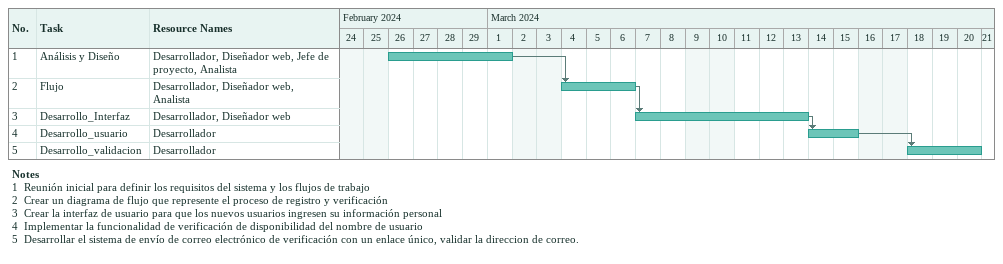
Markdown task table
| ID | Task | Start | Finish | Predecessors | Resources |
|---|---|---|---|---|---|
| 1 | Análisis y Diseño | 2024-02-26 | 2024-03-01 |  | Desarrollador, Diseñador web, Jefe de proyecto, Analista |
| 2 | Flujo | 2024-03-04 | 2024-03-06 | 1 | Desarrollador, Diseñador web, Analista |
| 3 | Desarrollo_Interfaz | 2024-03-07 | 2024-03-13 | 2 | Desarrollador, Diseñador web |
| 4 | Desarrollo_usuario | 2024-03-14 | 2024-03-15 | 3 | Desarrollador |
| 5 | Desarrollo_validacion | 2024-03-18 | 2024-03-20 | 4 | Desarrollador |

Notes
- 1: Reunión inicial para definir los requisitos del sistema y los flujos de trabajo
- 2: Crear un diagrama de flujo que represente el proceso de registro y verificación
- 3: Crear la interfaz de usuario para que los nuevos usuarios ingresen su información personal
- 4: Implementar la funcionalidad de verificación de disponibilidad del nombre de usuario
- 5: Desarrollar el sistema de envío de correo electrónico de verificación con un enlace único, validar la direccion de correo.
